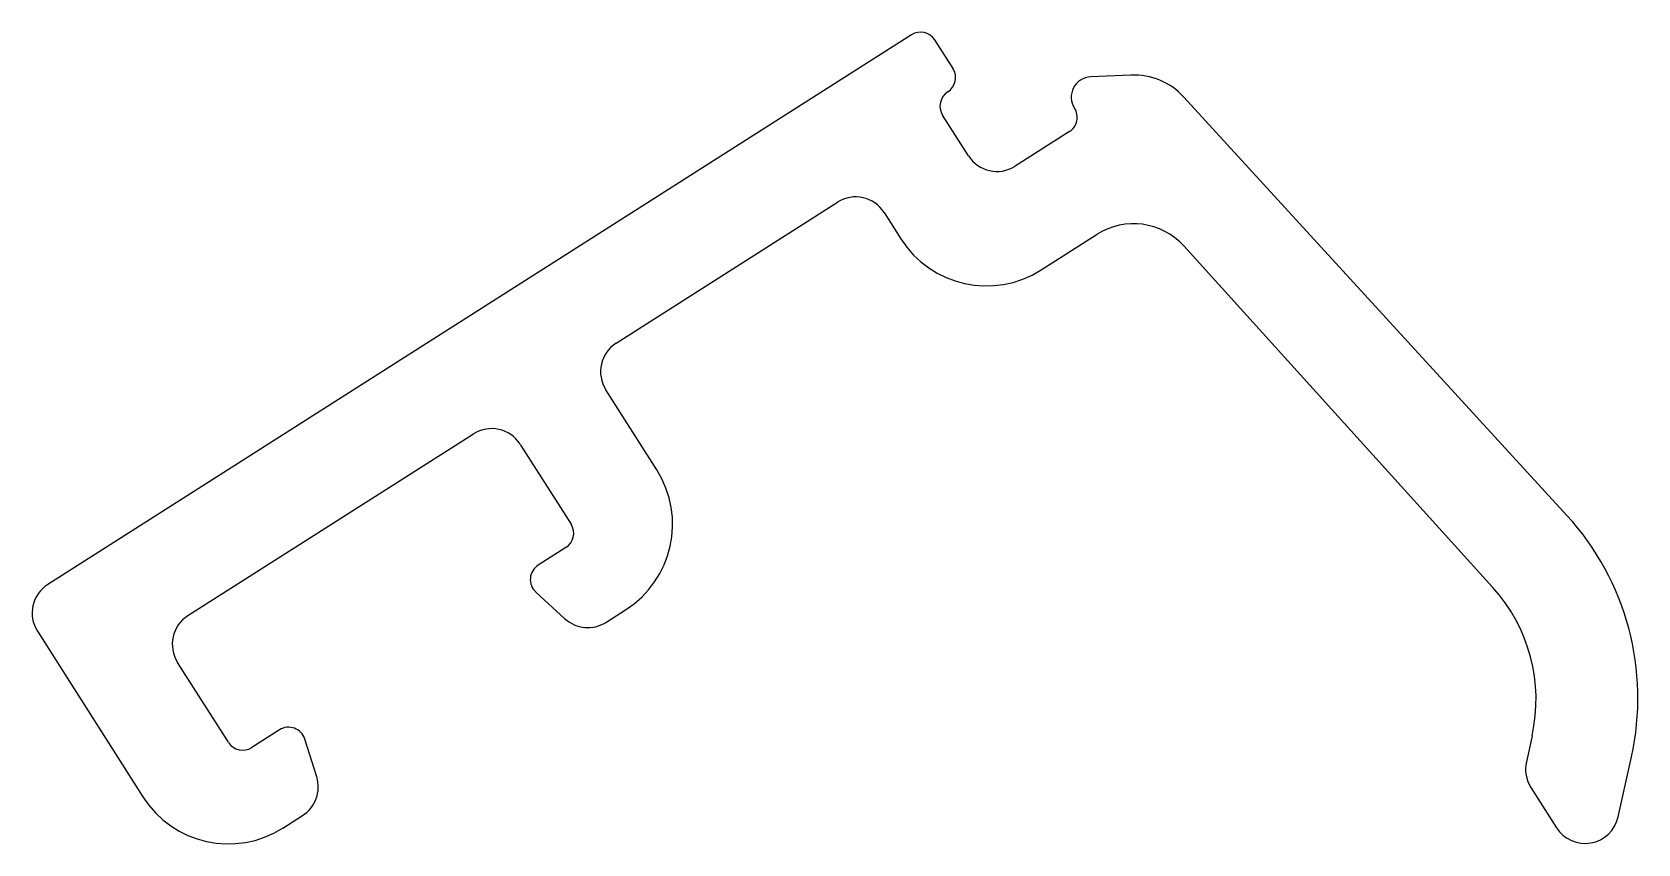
# Model space of a CAD drawing. Extents: x -11.5 to 12.2, y 5.4 to 17.4.
import ezdxf

# ---------------------------------------------------------------- set-up
doc = ezdxf.new("R2010")
doc.units = 0
doc.layers.get('0').update_dxf_attribs({"linetype": 'CONTINUOUS'})

msp = doc.modelspace()

# ---------------------------------------------------------------- linework, layer by layer
for p, q in [((1.451, 17.342), (-11.309, 9.221)), ((2.065, 16.844), (1.796, 17.266)), ((4.695, 16.746), (4.099, 16.721)), ((11.134, 10.243), (5.476, 16.423)), ((2.292, 15.555), (1.911, 16.154)), ((3.784, 15.912), (2.983, 15.401)), ((-2.911, 12.788), (0.358, 14.869)), ((1.049, 14.715), (1.295, 14.328)), ((3.366, 13.868), (4.195, 14.395)), ((5.473, 14.223), (10.038, 9.184)), ((-2.312, 10.917), (-3.064, 12.098)), ((-9.238, 8.761), (-5.02, 11.446)), ((-4.33, 11.292), (-3.578, 10.111)), ((-3.654, 9.766), (-4.064, 9.505)), ((-4.099, 9.11), (-3.668, 8.715)), ((-3.062, 8.662), (-2.772, 8.846)), ((-11.462, 8.531), (-9.905, 6.084)), ((-8.639, 6.89), (-9.391, 8.071)), ((-7.885, 7.074), (-8.294, 6.813)), ((-7.336, 6.38), (-7.512, 6.938)), ((10.621, 6.984), (10.536, 6.601)), ((11.891, 5.788), (12.088, 6.674)), ((10.602, 6.224), (10.982, 5.628)), ((-7.834, 5.624), (-7.545, 5.808))]:
    msp.add_line(p, q)
for centre, radius, start, end in [((1.585, 17.131), 0.25, 32.4762, 122.4762), ((1.854, 16.71), 0.25, 302.4762, 32.4762), ((4.112, 16.421), 0.3, 92.4736, 212.8514), ((4.738, 15.747), 1, 42.4762, 92.4762), ((2.122, 16.288), 0.25, 122.4762, 212.4762), ((3.65, 16.122), 0.25, 302.4762, 32.85), ((2.714, 15.823), 0.5, 212.4762, 302.4762), ((0.627, 14.447), 0.5, 32.4762, 122.4762), ((4.732, 13.551), 1, 42.1781, 122.4762), ((2.561, 15.133), 1.5, 212.4762, 302.4762), ((-2.642, 12.366), 0.5, 122.4762, 212.4762), ((-4.751, 11.024), 0.5, 32.4762, 122.4762), ((-3.578, 10.111), 1.5, 302.4762, 32.4762), ((8.184, 7.542), 4, 347.4762, 42.4762), ((-3.789, 9.977), 0.25, 302.4762, 32.4762), ((-3.93, 9.295), 0.25, 122.4762, 227.4762), ((-11.04, 8.799), 0.5, 122.4762, 212.4762), ((8.202, 7.521), 2.477, 347.4762, 42.1781), ((-8.969, 8.339), 0.5, 122.4762, 212.4762), ((-3.33, 9.084), 0.5, 227.4762, 302.4762), ((-8.429, 7.024), 0.25, 212.4762, 302.4762), ((-7.75, 6.863), 0.25, 17.4762, 122.4762), ((11.024, 6.493), 0.5, 167.4762, 212.4762), ((-7.813, 6.23), 0.5, 302.4762, 17.4762), ((-8.639, 6.89), 1.5, 212.4762, 302.4762), ((11.403, 5.896), 0.5, 212.4762, 347.4762)]:
    msp.add_arc(centre, radius, start, end)

doc.saveas('drawing.dxf')
